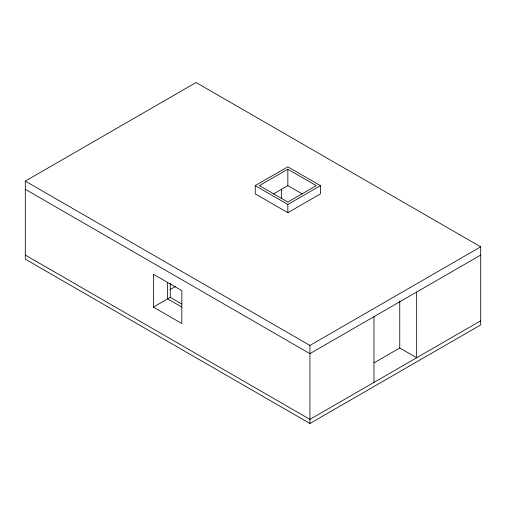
<?xml version="1.0" encoding="UTF-8"?>
<svg xmlns="http://www.w3.org/2000/svg" width="506" height="506" viewBox="0 0 506 506"><rect width="100%" height="100%" fill="white"/><g stroke="black" fill="none" stroke-linecap="round" stroke-linejoin="round"><path stroke-width="0.76" d="M25.3 181.104L196.075 82.51L480.7 246.839L480.7 324.896L309.925 423.49L25.3 259.161L25.3 181.104L309.925 345.434L480.7 246.839M255.226 185.645L287.838 166.816L320.45 185.645L320.45 193.861L287.838 212.691L255.226 193.861L255.226 185.645L287.838 204.475L320.45 185.645M287.838 169.213L259.376 185.645L287.838 202.077L316.301 185.645L287.838 169.213L287.838 185.645L273.607 193.861M169.984 289.634L175.323 286.548M153.381 307.091L181.844 323.524L181.844 290.659L153.381 274.227L153.381 307.091L170.282 297.332L181.799 303.986M480.7 255.056L309.925 353.65L25.3 189.32M374.01 362.872L399.759 348.002L416.659 357.761L416.659 292.025M480.7 320.785L309.925 419.379L25.3 255.056M287.838 185.645L302.069 193.861M181.844 307.091L167.612 298.875L167.612 282.443M399.759 301.051L399.759 348.002M373.966 316.674L373.966 382.409M309.925 345.434L309.925 423.49M287.838 204.475L287.838 212.691M281.462 189.276L281.462 198.662M170.282 283.246L170.282 297.332"/></g></svg>
